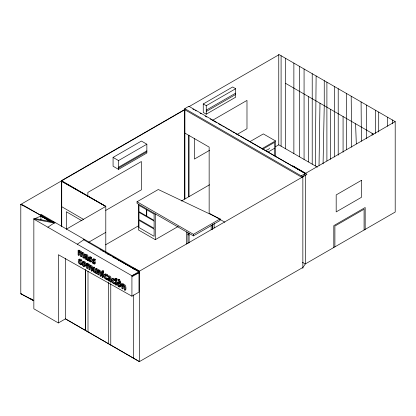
<?xml version="1.0" encoding="UTF-8"?>
<svg xmlns="http://www.w3.org/2000/svg" width="416" height="416" viewBox="0 0 416 416"><rect width="100%" height="100%" fill="white"/><g stroke="black" fill="none" stroke-linecap="round" stroke-linejoin="round"><path stroke-width="0.62" d="M187.949 243.532L187.959 232.742M188.89 135.715L188.869 196.726L188.869 135.205M186.633 244.041L186.664 231.993M315.312 165.932L316.124 75.962M319.03 165.459L319.982 103.199M323.076 163.868L324.246 105.664L324.246 80.647M90.87 258.622L90.87 257.956L89.944 257.286L88.717 257.301C88.052 258.669 93.174 263.333 88.608 260.114L88.608 260.842C95.456 265.46 86.013 254.904 90.87 258.622L91.692 258.149L91.692 257.488L90.215 256.584L89.534 256.828L89.445 257.286M94.245 262.813L93.075 261.747L92.253 262.22L92.253 262.948C99.107 267.566 89.658 257.015 94.52 260.728L95.337 260.255L95.337 259.594L93.86 258.69L93.184 258.934L93.096 259.397M83.398 262.376L83.595 264.503L84.869 265.559M118.778 282.802L118.976 284.929L120.25 285.984M85.285 257.031L85.576 256.313L86.44 256.308M108.264 278.564L108.555 277.841L109.424 277.836M79.789 260.348L80.033 262.371L80.896 263.323L81.869 263.604L81.869 264.29L81.047 264.763L80.428 264.581L78.889 263.38A2.714 1.57 60 0 1 78.239 261.976L78.395 259.813A2.252 1.3 60 0 1 79.217 259.506L81.006 260.536L81.006 261.201L81.822 260.728L81.822 260.062L80.033 259.038A2.252 1.3 60 0 0 79.212 259.34L79.056 259.636M108.222 278.99L108.737 280.332L109.632 280.41L109.632 279.276L108.222 278.99L109.039 278.517L109.127 279.417L109.99 280.004M82.716 261.778C84.734 259.371 88.01 265.559 85.145 266.266M118.097 282.204C120.115 279.802 123.391 285.984 120.526 286.692M104.749 274.472L104.91 274.175A2.252 1.3 60 0 1 105.726 273.868L107.52 274.898L107.52 275.564L106.704 276.037C104.094 272.974 103.943 279.235 106.746 278.912L107.968 278.231L109.632 278.808L109.247 277.342L107.775 276.832L107.775 276.172L108.592 275.704C112.122 275.865 110.51 279.75 111.68 281.611L110.864 282.079L110.344 281.913A0.785 0.452 60 0 1 109.819 281.237L109.73 280.899C108.404 281.523 107.047 279.677 107.578 278.476C105.872 278.382 104.853 276.167 105.721 274.784M112.367 278.866L112.523 278.569A2.252 1.3 60 0 1 113.344 278.268L115.138 279.297L115.138 279.963L114.317 280.431C111.712 277.373 111.561 283.629 114.364 283.312L115.18 282.838L115.18 283.525L114.364 283.993L112.2 282.615A2.714 1.57 60 0 1 111.55 281.206L111.706 279.042A2.252 1.3 60 0 1 112.528 278.741L114.317 279.765L114.317 280.431M113.339 279.183C112.481 280.535 113.474 282.802 115.18 282.838M302.853 268.356L302.853 176.81L305.308 173.514L240.62 136.412M87.162 264.867C88.062 263.89 89.362 265.231 89.497 266.214C91.998 264.748 92.321 269.818 91.822 271.118L91.13 270.717C91.312 269.771 91.692 265.444 89.497 266.833L89.497 269.771L88.806 269.37C88.993 268.429 89.357 264.087 87.162 265.491L87.162 268.424L86.476 268.029L86.476 263.645L87.292 263.177L87.984 263.572L87.984 264.394L87.162 264.867L87.162 264.046L87.984 263.572M89.497 266.214C92.113 263.51 93.662 268.705 92.638 270.644L91.822 271.118M78.801 251.774C79.7 250.796 81 252.143 81.136 253.12C83.632 251.654 83.959 256.729 83.46 258.024L82.768 257.624C82.95 256.677 83.33 252.351 81.136 253.744L81.136 256.682L80.439 256.282C80.626 255.336 80.995 250.999 78.801 252.398L78.801 255.336L78.114 254.935L78.114 250.557L78.931 250.084L79.617 250.479L79.617 251.306L78.801 251.774L78.801 250.952L79.617 250.479M79.617 251.306C80.517 250.328 81.822 251.67 81.952 252.652C84.453 251.181 84.776 256.256 84.276 257.551L83.46 258.024M87.984 264.394C88.878 263.416 90.184 264.763 90.314 265.741M99.107 269.994L98.415 269.599L97.599 270.067L97.599 274.451L98.285 274.846L98.285 272.012L99.481 271.742A0.655 0.38 60 0 1 99.98 272.522L100.012 275.844L100.703 276.24L101.52 275.772C102.539 273.79 100.953 268.637 98.285 271.289L98.285 270.468L99.107 269.994L99.107 270.816M122.543 286.016L123.739 285.75A0.655 0.38 60 0 1 124.238 286.525L124.27 289.848L124.961 290.248L125.778 289.775C126.266 288.397 125.934 283.431 123.365 284.825L123.365 283.998L122.673 283.603L121.857 284.076L121.857 288.454L122.543 288.855L123.365 288.382L123.365 285.542L122.543 286.016L122.543 288.855M98.285 271.289C100.859 269.901 101.192 274.867 100.703 276.24M81.136 253.744L82.238 253.058M87.162 265.491L88.275 264.8M47.902 227.23L54.969 222.388L33.847 218.358L33.847 308.797L58.36 322.951L65.442 318.864L139.417 361.613L303.046 267.363L305.308 263.952L395.2 212.051L395.2 121.612L278.762 54.387L278.762 144.825L317.413 167.144M77.282 244.202L84.349 239.361M184.803 109.106L184.803 199.098L184.782 108.644L188.869 106.288L306.94 174.455L139.417 271.175L133.541 267.909L133.541 269.204M188.869 106.735L278.762 54.834M184.803 109.455L61.734 180.487L61.734 226.767M33.654 300.758L20.8 293.758L20.8 204.396L184.782 109.725L302.292 177.57M203.252 103.958L232.674 86.97L235.669 88.702L235.669 97.193L206.253 114.176L203.252 112.45L203.252 103.958L206.253 105.685L235.669 88.702M113.074 157.414L141.404 141.06L146.853 144.206L146.853 153.01L118.524 169.369L113.074 166.223L113.074 157.414L118.524 160.56L146.853 144.206M206.253 110.141L235.669 93.158M206.253 111.478L235.669 94.494M118.524 167.222L146.853 150.868M118.524 168.132L146.853 151.778M212.311 120.432L246.984 100.412L246.984 128.721L236.917 134.534M66.565 229.055L105.794 206.409L61.734 180.768M209.513 150.353L194.412 159.073L194.412 138.486M105.706 210.423L141.404 189.816L141.404 161.507L87.854 192.421L87.854 196.279M137.036 201.77L158.283 189.504L220.106 218.904L220.106 220.475L193.409 235.888L137.036 203.341L137.036 201.77L193.409 234.317L220.106 218.904M249.73 141.773L263.349 133.91L275.454 140.894L275.454 156.879M88.421 242.377L105.794 232.346M78.801 252.398L79.617 251.924L79.617 254.862L78.801 255.336M261.83 148.762L275.454 140.894M262.652 149.23L274.638 142.314L274.638 156.005M81.136 256.682L81.952 256.209L81.952 253.271M90.6 260.707L89.424 259.641L87.885 260.551L87.365 260.38A0.785 0.452 60 0 1 86.84 259.709L86.752 259.366C85.353 260.161 83.569 257.473 84.989 256.703C87.428 258.378 86.882 255.091 84.796 255.299L84.796 254.644L85.613 254.171C89.144 254.337 87.532 258.216 88.702 260.078L88.457 260.031M105.56 244.826L138.72 225.69M181.412 201.032L209.539 184.792M275.46 146.734L278.762 144.825M268.096 152.012L274.638 148.236M81.006 260.536L81.822 260.062M84.796 254.644C87.771 254.769 87.266 257.91 87.542 259.886L88.358 259.418M90.87 257.956L91.692 257.488M87.542 259.886L88.655 259.61M81.006 261.201C78.395 258.144 78.244 264.399 81.047 264.077L81.869 263.604M94.52 260.728L94.52 260.062L95.337 259.594M89.497 266.833L90.314 266.365L90.314 269.303L89.497 269.771M87.162 268.424L87.984 267.956L87.984 265.018M94.619 267.405L93.803 267.878C93.517 268.85 93.376 273.281 95.529 271.716L95.529 268.876L96.346 268.403L97.037 268.798L97.037 273.182L96.221 273.655L95.529 273.255L95.529 272.433C92.96 273.832 92.628 268.856 93.116 267.483L93.933 267.01L94.619 267.405C94.931 268.544 93.766 271.523 95.768 271.627M95.529 268.876L96.221 269.272L97.037 268.798M98.285 272.012L99.107 271.539L99.107 274.378L98.285 274.846M138.398 204.131L138.398 229.923L155.288 239.673L178.298 226.387M103.548 270.967L102.726 271.44L102.726 272.236L102.04 271.84L102.04 271.045L102.856 270.572L103.548 270.967L103.548 271.762L102.04 272.631L102.04 277.014L102.726 277.415L103.548 276.942L103.548 272.558L102.856 272.163M102.04 272.631L102.726 273.031L103.548 272.558M106.704 276.037L106.704 275.366L107.52 274.898M106.704 275.366L104.91 274.342A2.252 1.3 60 0 0 104.088 274.643L103.932 276.806A2.714 1.57 60 0 0 104.582 278.216L106.122 279.412L106.746 279.599L107.562 279.126M189.426 233.392L187.756 234.359L189.082 235.123M107.775 276.172C110.755 276.297 110.245 279.438 110.521 281.419L111.342 280.946M116.896 278.678L116.08 279.152L116.08 279.942L115.393 279.547L115.393 278.751L116.21 278.278L116.896 278.678L116.896 279.474L115.393 280.342L115.393 284.726L116.08 285.121L116.896 284.648L116.896 280.27L116.21 279.869M110.521 281.419L111.634 281.143M114.317 279.765L115.138 279.297M117.863 279.677L118.68 279.204L119.475 279.666L120.318 281.45L119.501 281.918L117.863 279.677L118.659 280.14L119.501 281.918M115.393 280.342L116.08 280.738L116.896 280.27M118.659 280.14L119.475 279.666M301.226 175.869L395.2 121.612M83.528 239.652L138.975 271.679L131.924 275.751L33.847 219.123L54.969 223.153L40.924 215.036M131.924 276.749L138.97 272.683L139.417 272.938M121.857 284.076L122.543 284.471L123.365 283.998M58.36 322.951L58.36 254.722L131.924 296.192L138.975 292.126L138.975 271.679L112.492 256.651M35.022 218.608L40.924 216.039L51.064 221.796M138.97 272.683L131.924 275.751L131.924 296.192M87.261 259.007L86.668 258.991M91.13 261.518C93.246 261.123 90.756 258.653 90.142 257.785M94.78 263.624C96.996 263.136 94.156 260.733 93.756 259.704M95.394 272.277L95.742 272.303M111.68 281.611L111.166 281.44M81.245 264.108L81.869 264.29M40.924 215.353L20.8 204.396L23.681 205.395L52.634 222.31M21.954 294.159L20.8 293.758L31.153 299.135M20.8 204.396L23.681 205.592M105.035 252.528L106.168 253.167M107.297 253.807L108.43 254.446M112.388 256.677L116.35 258.913M117.478 259.553L138.975 271.679M61.329 181.199L105.794 206.409L105.794 251.696M100.09 249.616L101.218 250.255M102.346 250.895L103.475 251.534M105.165 252.491L106.288 253.131M107.416 253.77L111.363 256.012M105.794 206.409L61.329 180.996L61.329 225.779M192.806 108.992L193.934 109.637M195.057 110.282L196.18 110.926M200.117 113.183L201.245 113.828M205.182 116.09L206.872 117.057M210.246 118.992L211.931 119.959M213.054 120.604L216.434 122.543M218.119 123.51L221.494 125.445M222.617 126.09L224.307 127.057M225.43 127.702L226.559 128.346M227.682 128.991L229.372 129.958M230.495 130.608L231.618 131.253M232.747 131.898L234.432 132.865M235.56 133.51L239.496 135.767M285.667 83.392L373.615 134.17M292.698 165.786L306.129 173.545M293.79 166.676L299.354 169.884M300.466 170.529L305.474 173.42M184.782 108.644L302.853 176.81M184.803 133.042L209.149 147.098L209.149 213.153L218.686 218.66M302.5 262.33L305.308 263.952L305.308 174.803M219.809 219.305L224.858 222.222M82.03 220.828L66.31 211.749L66.31 229.154M51.038 221.879L40.924 216.039L51.007 221.863M78.114 250.557L78.801 250.952M119.803 281.148L120.318 281.45M102.04 271.045L102.726 271.44M115.393 278.751L116.08 279.152M86.476 263.645L87.162 264.046M93.116 267.483L93.803 267.878M97.599 270.067L98.285 270.468M30.919 298.932L33.706 300.539M30.144 298.49L31.226 299.109M32.302 299.733L33.379 300.357M61.734 206.705L83.486 219.362M86.575 258.331L85.972 257.301M119.787 282.438L120.26 282.812M94.52 260.062L93.044 259.163L92.362 259.407C91.697 260.775 96.819 265.439 92.253 262.22M106.99 275.106L107.52 275.564M119.033 285.828L119.376 286.14M110.812 281.611L110.864 282.079M87.833 260.083L87.885 260.551M355.581 123.755L356.314 143.868M361.4 141.227L361.088 101.92M351.712 147.181L351.187 96.205M366.694 138.507L366.6 105.102M392.33 119.954L392.33 123.807M387.629 117.244L387.629 126.225M378.711 112.096L378.711 131.976M375.622 110.313L375.622 133.401M372.112 133.297L372.112 135.242M365.175 229.388L365.175 207.511L333.804 225.623L333.804 247.499M364.083 230.017L364.083 209.201L334.896 226.054L334.896 246.87M346.611 93.564L346.611 149.672M343.075 116.532L343.075 152.162M338.213 88.712L338.213 155.184M334.578 86.616L334.578 156.972M330.678 109.377L330.678 159.255M326.898 82.181L326.898 160.956M312.218 73.705L312.218 164.143M308.355 96.491L308.355 161.912M304.07 68.999L304.07 159.437M299.317 66.253L299.317 156.697M293.868 63.112L293.868 153.551M285.667 58.375L285.667 148.814M281.091 55.734L281.091 146.172M214.131 223.439L214.131 227.952M212.706 224.697L212.706 229.211M212.477 224.136L212.477 229.242M211.182 225.3L211.182 229.767M206.253 105.685L206.253 114.176M193.409 234.317L193.409 235.888M189.082 233.329L189.082 242.783M155.288 213.881L155.288 239.673M133.541 294.96L133.541 358.181M124.961 290.248C125.45 288.87 125.117 283.904 122.543 285.293L122.543 284.471M118.524 160.56L118.524 169.369M116.08 280.738L116.08 285.121M114.364 283.312L114.364 283.993M110.77 283.748L110.77 345.036M108.581 282.516L108.581 343.798M106.746 278.912L106.746 279.599M102.726 273.031L102.726 277.415M96.221 269.272L96.221 273.655M89.424 259.641L89.424 260.369M88 271.248L88 331.89M81.047 264.077L81.047 264.763M65.442 258.222L65.442 318.864L139.417 361.613L139.417 271.175L40.924 214.276L40.924 219.924M269.511 148.096A5.106 2.948 0 0 1 265.694 150.301M85.66 269.833L85.67 330.564L85.654 269.828M81.812 262.642C81.026 264.508 84.323 268.492 85.368 265.699C86.154 263.838 82.857 259.86 81.812 262.642M117.192 283.072C116.407 284.934 119.704 288.917 120.749 286.125C121.534 284.263 118.238 280.285 117.192 283.072M82.581 262.85C83.382 271.029 86.887 261.165 82.581 262.85M117.962 283.275C118.763 291.455 122.268 281.59 117.962 283.275M85.244 257.457L85.524 258.617L86.653 258.877L86.653 257.743L85.244 257.457M361.514 180.294L336.185 194.917L336.185 211.905L361.514 197.278L361.514 180.294M146.328 209.586L138.97 205.338L138.97 211.63L146.328 215.878L146.328 209.586M154.112 214.079L146.754 209.83L146.754 216.122L154.112 220.371L154.112 214.079M154.112 221.052L138.97 212.311L138.97 219.544L154.112 228.285L154.112 221.052M154.112 229.07L138.97 220.329L138.97 227.562L154.112 236.304L154.112 229.07"/></g></svg>
